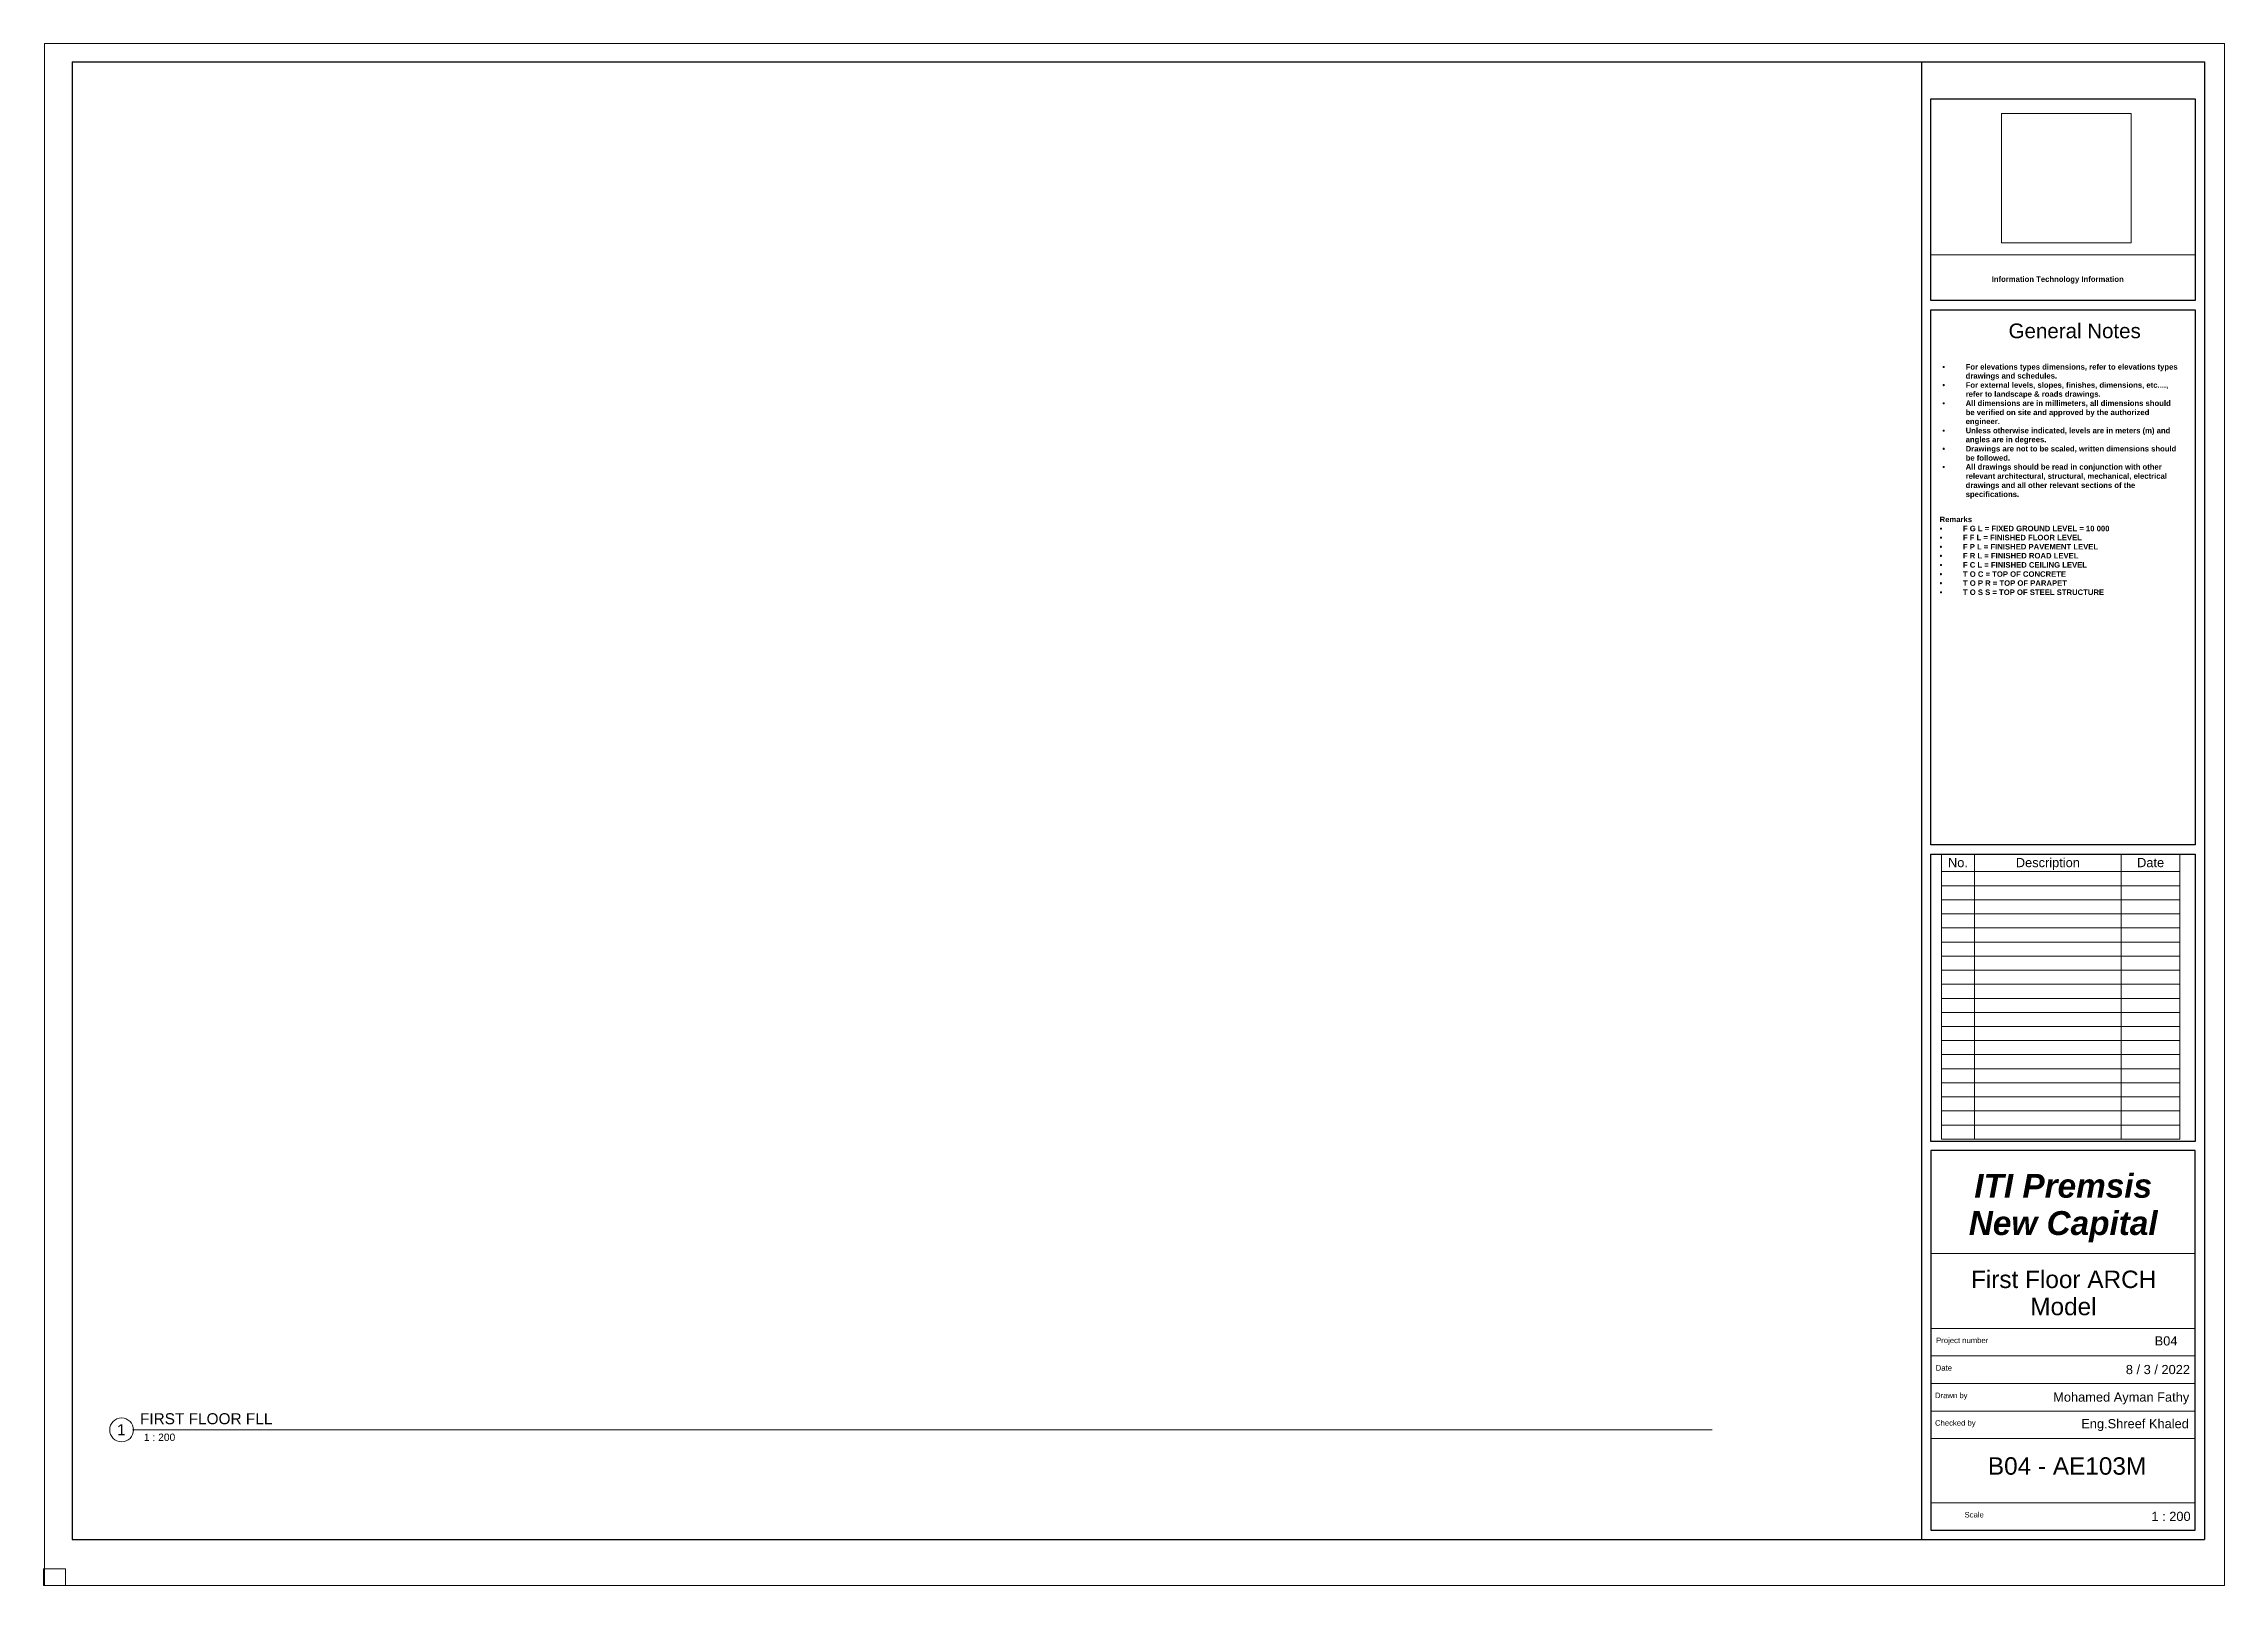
# Paper-space layout 'Layout1' of a CAD drawing. Header units: millimetres. Extents: x 0 to 1188, y 0 to 840.
import ezdxf

# ---------------------------------------------------------------- set-up
doc = ezdxf.new("R2010")
doc.units = ezdxf.units.MM
for name, color, linetype, lineweight in [('A-DETL-THIN', 151, 'Continuous', 9), ('G-ANNO-SCHD', 231, 'Continuous', 9), ('G-ANNO-TTLB', 6, 'Continuous', 9), ('G-ANNO-TTLB-MEDM', 33, 'Continuous', 25), ('G-ANNO-TTLB-THIN', 151, 'Continuous', 9)]:
    doc.layers.add(name, color=color, linetype=linetype, lineweight=lineweight)
doc.layers.add('G-ANNO-NPLT', color=191, linetype='Continuous', plot=False)
doc.styles.add('Arial', font='arial.ttf', dxfattribs={"height": 3})
doc.styles.add('Arial_1', font='arial.ttf', dxfattribs={"height": 8})
doc.styles.add('Arial_2', font='arial.ttf', dxfattribs={"height": 5})
doc.styles.add('Arial_3', font='arial.ttf', dxfattribs={"height": 9.5})
doc.styles.add('Arial_4', font='arial.ttf', dxfattribs={"height": 4})
doc.styles.add('Arial_5', font='arial.ttf', dxfattribs={"height": 6})
doc.styles.add('Arial_B', font='arialbd.ttf', dxfattribs={"height": 3})
doc.styles.add('Arial_B_I', font='arialbi.ttf', dxfattribs={"height": 13})
picture_1 = doc.add_image_def('image1.png', size_in_pixel=(200, 200))

# ---------------------------------------------------------------- blocks, each defined once
blk = doc.blocks.new('A0 Arch - A0 Arch-533435-First Floor ARCH               Model')
at = {"layer": 'G-ANNO-TTLB-MEDM'}
for p, q in [((15.5, 830), (15.5, 25)), ((15.5, 830), (1177.6, 830)), ((1023.5, 830), (1023.5, 25)), ((1177.6, 830), (1177.6, 25)), ((1028.5, 700), (1028.5, 810)), ((1028.5, 810), (1172.6, 810)), ((1172.6, 810), (1172.6, 700)), ((1172.6, 700), (1028.5, 700)), ((1028.5, 403.4), (1028.5, 695)), ((1028.5, 695), (1172.6, 695)), ((1172.6, 695), (1172.6, 403.4)), ((1172.6, 403.4), (1028.5, 403.4)), ((1028.5, 241.9), (1028.5, 398.4)), ((1028.5, 398.4), (1172.6, 398.4)), ((1172.6, 398.4), (1172.6, 241.9)), ((1172.6, 241.9), (1028.5, 241.9)), ((1172.6, 236.9), (1028.5, 236.9)), ((1028.5, 236.9), (1028.5, 30)), ((1172.6, 30), (1172.6, 236.9)), ((15.5, 25), (1177.6, 25)), ((1028.5, 30), (1172.6, 30))]:
    blk.add_line(p, q, dxfattribs=at)
at = {"layer": 'G-ANNO-TTLB-THIN'}
for p, q in [((0.5, 840), (0.5, 0)), ((1188.5, 840), (0.5, 840)), ((1188.5, 0), (1188.5, 840)), ((1028.5, 725), (1172.6, 725)), ((1028.5, 180.9), (1172.6, 180.9)), ((1028.5, 140), (1172.6, 140)), ((1028.5, 125), (1172.6, 125)), ((1028.5, 110), (1172.6, 110)), ((1028.5, 95), (1172.6, 95)), ((1028.5, 80), (1172.6, 80)), ((1028.5, 45), (1172.6, 45)), ((0.5, 0), (1188.5, 0))]:
    blk.add_line(p, q, dxfattribs=at)
at = {"layer": 'G-ANNO-TTLB', "attachment_point": 1}
for s, insert, char_height, width, style in [('Information Technology Information', (1061.7, 713.2), 3, 88.105, 'Arial_B'), ('General Notes', (1070.9, 687.5), 8, 86.662, 'Arial_1'), ('For elevations types dimensions, refer to elevations types ', (1047.5, 665.4), 3, 143.101, 'Arial_B'), ('\\fArial|b1|i0|c0|p34|;•', (1034.8, 665.4), 3, 15.392, 'Arial_B'), ('\\fArial|b1|i0|c0|p34|;•', (1034.8, 655.5), 3, 15.392, 'Arial_B'), ('drawings and schedules.', (1047.5, 660.5), 3, 61.409, 'Arial_B'), ('For external levels, slopes, finishes, dimensions, etc...., ', (1047.5, 655.5), 3, 137.409, 'Arial_B'), ('\\fArial|b1|i0|c0|p34|;•', (1034.8, 645.6), 3, 15.392, 'Arial_B'), ('All dimensions are in millimeters, all dimensions should ', (1047.5, 645.6), 3, 138.932, 'Arial_B'), ('refer to landscape & roads drawings.', (1047.5, 650.6), 3, 90.591, 'Arial_B'), ('engineer.', (1047.5, 635.7), 3, 22.928, 'Arial_B'), ('be verified on site and approved by the authorized ', (1047.5, 640.6), 3, 124.181, 'Arial_B'), ('Unless otherwise indicated, levels are in meters (m) and ', (1047.5, 630.7), 3, 138.772, 'Arial_B'), ('\\fArial|b1|i0|c0|p34|;•', (1034.8, 630.7), 3, 15.392, 'Arial_B'), ('\\fArial|b1|i0|c0|p34|;•', (1034.8, 620.8), 3, 15.392, 'Arial_B'), ('angles are in degrees.', (1047.5, 625.8), 3, 54.274, 'Arial_B'), ('Drawings are not to be scaled, written dimensions should ', (1047.5, 620.8), 3, 142.7, 'Arial_B'), ('\\fArial|b1|i0|c0|p34|;•', (1034.8, 610.9), 3, 15.392, 'Arial_B'), ('All drawings should be read in conjunction with other ', (1047.5, 610.9), 3, 132.679, 'Arial_B'), ('be followed.', (1047.5, 615.8), 3, 29.823, 'Arial_B'), ('drawings and all other relevant sections of the ', (1047.5, 600.9), 3, 115.122, 'Arial_B'), ('specifications.', (1047.5, 596), 3, 35.835, 'Arial_B'), ('relevant architectural, structural, mechanical, electrical ', (1047.5, 605.9), 3, 136.527, 'Arial_B'), ('Remarks', (1033.3, 582.3), 3, 21.806, 'Arial_B'), ('\\fArial|b1|i0|c0|p34|;•', (1033.3, 577.3), 3, 15.392, 'Arial_B'), ('\\fArial|b1|i0|c0|p34|;•', (1033.3, 572.4), 3, 15.392, 'Arial_B'), ('F G L = FIXED GROUND LEVEL = 10 000 ', (1046, 577.3), 3, 99.57, 'Arial_B'), ('F F L = FINISHED FLOOR LEVEL ', (1046, 572.4), 3, 80.97, 'Arial_B'), ('\\fArial|b1|i0|c0|p34|;•', (1033.3, 567.4), 3, 15.392, 'Arial_B'), ('\\fArial|b1|i0|c0|p34|;•', (1033.3, 562.5), 3, 15.392, 'Arial_B'), ('F P L = FINISHED PAVEMENT LEVEL ', (1046, 567.4), 3, 91.873, 'Arial_B'), ('F R L = FINISHED ROAD LEVEL ', (1046, 562.5), 3, 78.565, 'Arial_B'), ('\\fArial|b1|i0|c0|p34|;•', (1033.3, 557.5), 3, 15.392, 'Arial_B'), ('\\fArial|b1|i0|c0|p34|;•', (1033.3, 552.5), 3, 15.392, 'Arial_B'), ('T O C = TOP OF CONCRETE', (1046, 552.5), 3, 69.186, 'Arial_B'), ('T O P R = TOP OF PARAPET ', (1046, 547.6), 3, 71.11, 'Arial_B'), ('F C L = FINISHED CEILING LEVEL', (1046, 557.5), 3, 82.975, 'Arial_B'), ('\\fArial|b1|i0|c0|p34|;•', (1033.3, 547.6), 3, 15.392, 'Arial_B'), ('\\fArial|b1|i0|c0|p34|;•', (1033.3, 542.6), 3, 15.392, 'Arial_B'), ('T O S S = TOP OF STEEL STRUCTURE', (1046, 542.6), 3, 94.84, 'Arial_B'), ('ITI Premsis', (1052.2, 224.2), 13, 117.527, 'Arial_B_I'), ('New Capital  ', (1049.2, 203.9), 13, 137.169, 'Arial_B_I'), ('Project number', (1031.4, 135), 3, 35.194, 'Arial'), ('B04', (1150.5, 135.7), 5, 15.312, 'Arial_2'), ('Date', (1031.2, 120), 3, 10.903, 'Arial'), ('Drawn by', (1030.8, 105), 3, 21.726, 'Arial'), ('Checked by', (1030.8, 90), 3, 27.257, 'Arial'), ('Eng.Shreef Khaled ', (1110.5, 90.6), 5, 74.797, 'Arial_2'), ('Scale', (1046.9, 40), 3, 12.907, 'Arial')]:
    blk.add_mtext(s, dxfattribs=dict(at, insert=insert, char_height=char_height, width=width, style=style))
at = {"layer": 'G-ANNO-TTLB'}
image = blk.add_image(picture_1, insert=(1067.1, 731.4), size_in_units=(70.6, 70.6), dxfattribs=at)
image.dxf.flags = 7
blk = doc.blocks.new('Viewport - M_View Title-4169-First Floor ARCH               Model')
at = {"layer": 'G-ANNO-TTLB'}
for start, end in [(360, 180), (180, 0)]:
    blk.add_arc((-6, 0), 6.5, start, end, dxfattribs=at)

psp = doc.layouts.get("Layout1")

# ---------------------------------------------------------------- linework, layer by layer
at = {"layer": 'A-DETL-THIN'}
for p, q in [((1052.3, 398.4), (1034.3, 398.4)), ((1034.3, 398.4), (1034.3, 388.9)), ((1132.3, 398.4), (1052.3, 398.4)), ((1052.3, 398.4), (1052.3, 388.9)), ((1164.3, 398.4), (1132.3, 398.4)), ((1132.3, 398.4), (1132.3, 388.9)), ((1164.3, 398.4), (1164.3, 388.9)), ((1164.3, 388.9), (1034.3, 388.9)), ((1034.3, 388.9), (1034.3, 243.2)), ((1164.3, 381.2), (1034.3, 381.2)), ((1052.3, 388.9), (1052.3, 243.2)), ((1132.3, 388.9), (1132.3, 243.2)), ((1164.3, 388.9), (1164.3, 243.2)), ((1164.3, 373.5), (1034.3, 373.5)), ((1164.3, 365.9), (1034.3, 365.9)), ((1164.3, 358.2), (1034.3, 358.2)), ((1164.3, 350.5), (1034.3, 350.5)), ((1164.3, 342.9), (1034.3, 342.9)), ((1164.3, 335.2), (1034.3, 335.2)), ((1164.3, 327.5), (1034.3, 327.5)), ((1164.3, 319.8), (1034.3, 319.8)), ((1164.3, 312.2), (1034.3, 312.2)), ((1164.3, 304.5), (1034.3, 304.5)), ((1164.3, 296.8), (1034.3, 296.8)), ((1164.3, 289.2), (1034.3, 289.2)), ((1164.3, 281.5), (1034.3, 281.5)), ((1164.3, 273.8), (1034.3, 273.8)), ((1164.3, 266.2), (1034.3, 266.2)), ((1164.3, 258.5), (1034.3, 258.5)), ((1164.3, 250.8), (1034.3, 250.8)), ((1164.3, 243.2), (1034.3, 243.2))]:
    psp.add_line(p, q, dxfattribs=at)
at = {"layer": 'G-ANNO-NPLT', "lineweight": 9}
psp.add_line((48.5, 84.7), (909.4, 84.7), dxfattribs=at)

# ---------------------------------------------------------------- block references
at = {"layer": 'G-ANNO-TTLB'}
for name, p in [('A0 Arch - A0 Arch-533435-First Floor ARCH               Model', (0, 0)), ('Viewport - M_View Title-4169-First Floor ARCH               Model', (48.5, 84.7))]:
    psp.add_blockref(name, p, dxfattribs=at)

# ---------------------------------------------------------------- texts
at = {"layer": 'G-ANNO-SCHD', "char_height": 5, "attachment_point": 2, "line_spacing_factor": 0.941778, "style": 'Arial_2'}
for s, insert, width in [('No.', (1043.3, 396.3), 12.978), ('Description', (1092.3, 396.3), 41.687), ('Date', (1148.3, 396.3), 17.63)]:
    psp.add_mtext(s, dxfattribs=dict(at, insert=insert, width=width))
at = {"layer": 'G-ANNO-TTLB', "attachment_point": 1}
for s, insert, char_height, width, style in [('First Floor ARCH', (1050.4, 171.5), 9.5, 121.937, 'Arial_3'), ('Model', (1082.7, 156.7), 9.5, 43.612, 'Arial_3'), ('8 / 3 / 2022', (1134.8, 120.1), 5, 43.291, 'Arial_2'), ('Mohamed Ayman Fathy', (1095.2, 105.1), 5, 91.312, 'Arial_2'), ('1', (40, 87.8), 6, 5.692, 'Arial_5'), ('FIRST FLOOR FLL', (52.5, 93.8), 6, 88.346, 'Arial_5'), (' 1 : 200', (53.1, 82.7), 4, 22.768, 'Arial_4'), ('B04 - AE103M', (1059.6, 69.8), 9.5, 104.219, 'Arial_3'), (' 1 : 200', (1146.8, 40.1), 5, 28.861, 'Arial_2')]:
    psp.add_mtext(s, dxfattribs=dict(at, insert=insert, char_height=char_height, width=width, style=style))

# ---------------------------------------------------------------- viewports
at = {"layer": '0'}
psp.add_viewport(center=(6, 4.5), size=(12, 9), view_center_point=(6, 4.5), view_height=12, dxfattribs=at)

doc.saveas('drawing.dxf')
